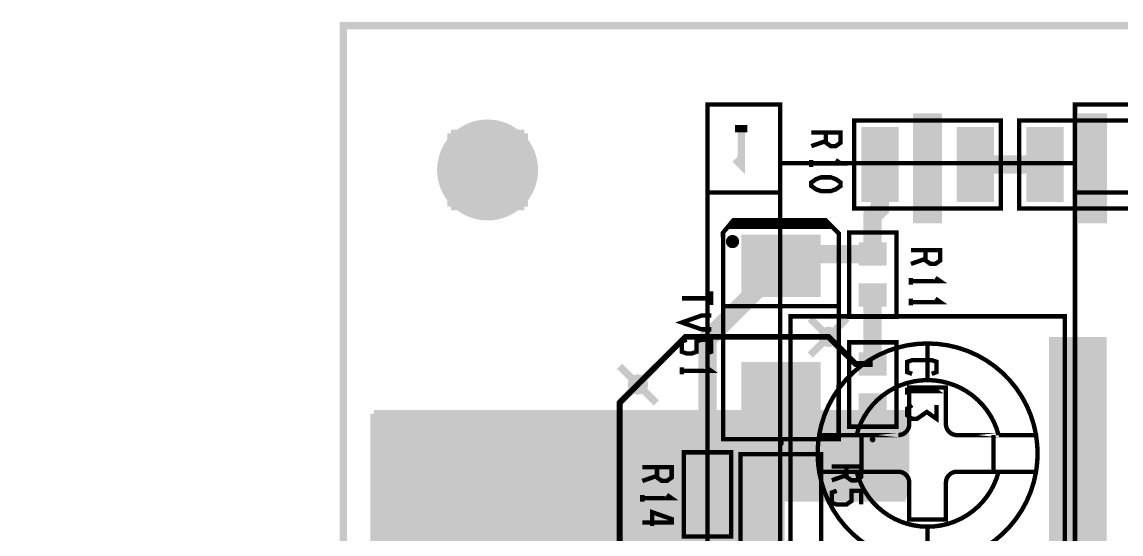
# Model space of a CAD drawing. Extents: x -18 to 155, y -91 to 215.
# Drawn here: x -16.13 to 21.94, y 197.38 to 215.13 of the extents above; entities that cross this region are included whole.
import ezdxf

# ---------------------------------------------------------------- set-up
doc = ezdxf.new("R2010")
doc.units = 0
doc.header["$MEASUREMENT"] = 0
doc.layers.get('0').update_dxf_attribs({"linetype": 'CONTINUOUS'})
for name, color, linetype in [('25-334-0_BOT', 7, 'CONTINUOUS'), ('25-334-0_DRD', 7, 'CONTINUOUS'), ('25-334-0_DRL', 2, 'CONTINUOUS'), ('25-334-0_IN1', 4, 'CONTINUOUS'), ('25-334-0_IN2', 3, 'CONTINUOUS'), ('25-334-0_SMB', 5, 'CONTINUOUS'), ('25-334-0_SMT', 10, 'CONTINUOUS'), ('25-334-0_SPT', 14, 'CONTINUOUS'), ('25-334-0_SSB', 9, 'CONTINUOUS'), ('25-334-0_SST', 12, 'CONTINUOUS'), ('25-334-0_TOP', 11, 'CONTINUOUS'), ('THRUHOLE_NPT', 8, 'CONTINUOUS'), ('THRUHOLE_TAP', 15, 'CONTINUOUS')]:
    doc.layers.add(name, color=color, linetype=linetype)

# ---------------------------------------------------------------- blocks, each defined once
blk = doc.blocks.new('ROUND_1')
at = {"const_width": 1.75006}
blk.add_lwpolyline([(-0.87503, 0, 1), (0.87503, 0, 1)], format="xyb", close=True, dxfattribs=at)
blk = doc.blocks.new('ROUND_67')
at = {"const_width": 0.35052}
blk.add_lwpolyline([(-0.17526, 0, 1), (0.17526, 0, 1)], format="xyb", close=True, dxfattribs=at)
blk = doc.blocks.new('ROUND_88')
at = {"const_width": 0.10033}
blk.add_lwpolyline([(-0.050164, 0, 1), (0.050164, 0, 1)], format="xyb", close=True, dxfattribs=at)
blk = doc.blocks.new('ROUND_89')
at = {"const_width": 0.10033}
blk.add_lwpolyline([(-0.050164, 0, 1), (0.050164, 0, 1)], format="xyb", close=True, dxfattribs=at)
blk = doc.blocks.new('ROUND_72')
at = {"const_width": 0.35052}
blk.add_lwpolyline([(-0.17526, 0, 1), (0.17526, 0, 1)], format="xyb", close=True, dxfattribs=at)
blk = doc.blocks.new('RECTANGLE_5')
blk.add_solid([(0.4826, 0.4064), (0.4826, -0.4064), (-0.4826, 0.4064), (-0.4826, -0.4064)])
blk = doc.blocks.new('RECTANGLE_10')
blk.add_solid([(0.9017, 0.508), (0.9017, -0.508), (-0.9017, 0.508), (-0.9017, -0.508)])
blk = doc.blocks.new('RECTANGLE_44')
blk.add_solid([(0.6477, 1.30048), (0.6477, -1.30048), (-0.6477, 1.30048), (-0.6477, -1.30048)])
blk = doc.blocks.new('RECTANGLE_47')
blk.add_solid([(1.3716, 1.0795), (1.3716, -1.0795), (-1.3716, 1.0795), (-1.3716, -1.0795)])
blk = doc.blocks.new('ROUND_77')
at = {"const_width": 0.10033}
blk.add_lwpolyline([(-0.050164, 0, 1), (0.050164, 0, 1)], format="xyb", close=True, dxfattribs=at)

msp = doc.modelspace()

# ---------------------------------------------------------------- linework, layer by layer
at = {"layer": '25-334-0_BOT', "const_width": 0.2032}
msp.add_lwpolyline([(5.207, 202.565), (6.858, 204.216), (11.811, 204.216)], dxfattribs=at)
at = {"layer": '25-334-0_DRD', "const_width": 0.254}
for points in [[(-15.99946, -4.99872), (155.00096, -4.99872), (155.00096, 215.00084), (-4.99872, 215.00084), (-4.99872, 189.35954), (-15.99946, 189.35954), (-15.99946, -4.99872)], [(-1.27, 211.26958), (-1.27, 208.72958)], [(1.27, 211.26958), (-1.27, 211.26958)], [(1.27, 211.26958), (-1.27, 208.72958)], [(1.27, 208.72958), (-1.27, 211.26958)], [(1.27, 208.72958), (1.27, 211.26958)], [(-1.27, 208.72958), (1.27, 208.72958)], [(12.446, 204.851), (11.176, 203.581)], [(12.446, 203.581), (11.176, 204.851)], [(5.842, 203.2), (4.572, 201.93)], [(5.842, 201.93), (4.572, 203.2)], [(13.97, 201.295), (12.7, 200.025)], [(13.97, 200.025), (12.7, 201.295)], [(13.97, 201.295), (12.7, 200.025)], [(13.97, 200.025), (12.7, 201.295)], [(10.795, 201.168), (9.525, 199.898)], [(10.795, 199.898), (9.525, 201.168)]]:
    msp.add_lwpolyline(points, dxfattribs=at)
at = {"layer": '25-334-0_DRL'}
for points, const_width in [([(-15.99946, -4.99872), (155.00096, -4.99872), (155.00096, 215.00084), (-4.99872, 215.00084), (-4.99872, 189.35954), (-15.99946, 189.35954), (-15.99946, -4.99872)], 0.254), ([(15.24, 208.153), (15.24, 211.963)], 1.00076), ([(20.955, 208.153), (20.955, 211.963)], 1.00076), ([(20.447, 204.216), (20.447, 189.738), (24.765, 185.42)], 1.99898)]:
    msp.add_lwpolyline(points, dxfattribs=dict(at, const_width=const_width))
at = {"layer": '25-334-0_IN1', "const_width": 0.254}
for points in [[(-3.937, 201.549), (-3.937, 48.26)], [(14.478, 201.549), (-3.937, 201.549)], [(14.478, 201.422), (-3.937, 201.422)], [(-3.7084, 201.549), (-3.7084, 48.26)], [(-3.4798, 201.549), (-3.4798, 48.26)], [(-3.2512, 201.549), (-3.2512, 48.26)], [(-3.0226, 201.549), (-3.0226, 48.26)], [(-2.794, 201.549), (-2.794, 48.26)], [(-2.5654, 201.549), (-2.5654, 48.26)], [(-2.3368, 201.549), (-2.3368, 48.26)], [(-2.1082, 201.549), (-2.1082, 48.26)], [(-1.8796, 201.549), (-1.8796, 48.26)], [(-1.651, 201.549), (-1.651, 48.26)], [(-1.4224, 201.549), (-1.4224, 48.26)], [(-1.1938, 201.549), (-1.1938, 48.26)], [(-0.9652, 201.549), (-0.9652, 48.26)], [(-0.7366, 201.549), (-0.7366, 48.26)], [(-0.508, 201.549), (-0.508, 48.26)], [(-0.2794, 201.549), (-0.2794, 48.26)], [(-0.0508, 201.549), (-0.0508, 48.26)], [(0.1778, 201.549), (0.1778, 48.26)], [(0.4064, 201.549), (0.4064, 48.26)], [(0.635, 201.549), (0.635, 48.26)], [(0.8636, 201.549), (0.8636, 48.26)], [(1.0922, 201.549), (1.0922, 48.26)], [(1.3208, 201.549), (1.3208, 48.26)], [(1.5494, 201.549), (1.5494, 48.26)], [(1.778, 201.549), (1.778, 48.26)], [(2.0066, 201.549), (2.0066, 48.26)], [(2.2352, 201.549), (2.2352, 48.26)], [(2.4638, 201.549), (2.4638, 48.26)], [(2.6924, 201.549), (2.6924, 48.26)], [(2.921, 201.549), (2.921, 48.26)], [(3.1496, 201.549), (3.1496, 48.26)], [(3.3782, 201.549), (3.3782, 48.26)], [(3.6068, 201.549), (3.6068, 48.26)], [(3.8354, 201.549), (3.8354, 48.26)], [(4.064, 201.549), (4.064, 48.26)], [(4.2926, 201.549), (4.2926, 48.26)], [(4.5212, 201.549), (4.5212, 48.26)], [(4.7498, 201.549), (4.7498, 48.26)], [(4.9784, 201.549), (4.9784, 48.26)], [(5.207, 201.549), (5.207, 48.26)], [(5.4356, 201.549), (5.4356, 48.26)], [(5.6642, 201.549), (5.6642, 137.287)], [(5.8928, 201.549), (5.8928, 137.287)], [(6.1214, 201.549), (6.1214, 137.287)], [(6.35, 201.549), (6.35, 175.006)], [(6.5786, 201.549), (6.5786, 175.006)], [(6.8072, 201.549), (6.8072, 175.006)], [(7.0358, 201.549), (7.0358, 175.006)], [(7.2644, 201.549), (7.2644, 175.006)], [(7.493, 201.549), (7.493, 175.006)], [(7.7216, 201.549), (7.7216, 175.006)], [(7.9502, 201.549), (7.9502, 175.006)], [(8.1788, 201.549), (8.1788, 175.006)], [(8.4074, 201.549), (8.4074, 175.006)], [(8.636, 201.549), (8.636, 175.006)], [(8.8646, 201.549), (8.8646, 175.006)], [(9.0932, 201.549), (9.0932, 175.006)], [(9.3218, 201.549), (9.3218, 175.006)], [(9.5504, 201.549), (9.5504, 175.006)], [(9.779, 201.549), (9.779, 175.006)], [(10.0076, 201.549), (10.0076, 175.006)], [(10.2362, 201.549), (10.2362, 198.628)], [(10.4648, 201.549), (10.4648, 198.628)], [(10.6934, 201.549), (10.6934, 198.628)], [(10.922, 201.549), (10.922, 198.628)], [(11.1506, 201.549), (11.1506, 198.628)], [(11.3792, 201.549), (11.3792, 198.628)], [(11.6078, 201.549), (11.6078, 198.628)], [(11.8364, 201.549), (11.8364, 198.628)], [(12.065, 201.549), (12.065, 198.628)], [(12.2936, 201.549), (12.2936, 198.628)], [(12.5222, 201.549), (12.5222, 198.628)], [(12.7508, 201.549), (12.7508, 198.628)], [(12.9794, 201.549), (12.9794, 198.628)], [(13.208, 201.549), (13.208, 198.628)], [(13.4366, 201.549), (13.4366, 198.628)], [(13.6652, 201.549), (13.6652, 198.628)], [(13.8938, 201.549), (13.8938, 198.628)], [(14.1224, 201.549), (14.1224, 198.628)], [(14.351, 201.549), (14.351, 198.628)], [(14.478, 201.549), (14.478, 198.628)], [(14.478, 201.1934), (-3.937, 201.1934)], [(14.478, 200.9648), (-3.937, 200.9648)], [(14.478, 200.7362), (-3.937, 200.7362)], [(14.478, 200.5076), (-3.937, 200.5076)], [(14.478, 200.279), (-3.937, 200.279)], [(14.478, 200.0504), (-3.937, 200.0504)], [(14.478, 199.8218), (-3.937, 199.8218)], [(14.478, 199.5932), (-3.937, 199.5932)], [(14.478, 199.3646), (-3.937, 199.3646)], [(14.478, 199.136), (-3.937, 199.136)], [(14.478, 198.9074), (-3.937, 198.9074)], [(14.478, 198.6788), (-3.937, 198.6788)], [(14.478, 198.628), (10.16, 198.628), (10.16, 177.419)], [(10.16, 198.4502), (-3.937, 198.4502)], [(10.16, 198.2216), (-3.937, 198.2216)], [(10.16, 197.993), (-3.937, 197.993)], [(10.16, 197.7644), (-3.937, 197.7644)], [(10.16, 197.5358), (-3.937, 197.5358)], [(10.16, 197.3072), (-3.937, 197.3072)]]:
    msp.add_lwpolyline(points, dxfattribs=at)
at = {"layer": '25-334-0_SSB'}
for points, const_width in [([(35.56, 209.2198), (33.0454, 209.2198), (33.0454, 212.2678), (35.56, 212.2678), (35.56, 209.2198), (35.56, 190.6778), (7.62, 190.6778), (7.62, 209.2198), (10.1346, 209.2198), (10.1346, 212.2678), (7.62, 212.2678), (7.62, 209.2198)], 0.1524), ([(10.1346, 209.2198), (10.1346, 192.7098), (20.3454, 192.7098), (20.3454, 209.2198), (22.8346, 209.2198), (22.8346, 212.2678), (20.3454, 212.2678), (20.3454, 209.2198)], 0.1524), ([(8.99668, 211.43468), (8.5725, 211.43468)], 0.254), ([(8.78332, 211.43468), (8.78332, 210.16468), (8.5725, 210.3755)], 0.254), ([(10.1346, 210.2358), (20.3454, 210.2358)], 0.1524), ([(10.4902, 204.9272), (19.9898, 204.9272), (19.9898, 195.4276), (10.4902, 195.4276), (10.4902, 204.9272)], 0.1524), ([(15.24, 202.7174), (15.24, 203.9874)], 0.1524), ([(15.875, 201.1934), (15.875, 202.4634), (14.605, 202.4634), (14.605, 201.1934)], 0.1524), ([(11.48588, 200.8124), (12.78128, 200.8124)], 0.1524), ([(14.224, 200.8124), (12.78128, 200.8124), (14.224, 200.8124)], 0.1524), ([(12.954, 200.8124), (12.954, 199.5424)], 0.1524), ([(17.69872, 200.8124), (16.256, 200.8124), (17.69872, 200.8124)], 0.1524), ([(17.526, 199.5424), (17.526, 200.8124)], 0.1524), ([(17.69872, 200.8124), (18.99412, 200.8124)], 0.1524), ([(12.78128, 199.5424), (11.48588, 199.5424)], 0.1524), ([(12.78128, 199.5424), (14.224, 199.5424)], 0.1524), ([(16.256, 199.5424), (17.69872, 199.5424)], 0.1524), ([(18.99412, 199.5424), (17.69872, 199.5424)], 0.1524), ([(14.605, 199.1614), (14.605, 197.8914), (15.875, 197.8914), (15.875, 199.1614)], 0.1524), ([(15.24, 197.6374), (15.24, 196.3674)], 0.1524)]:
    msp.add_lwpolyline(points, dxfattribs=dict(at, const_width=const_width))
at = {"layer": '25-334-0_SSB', "const_width": 0.1524}
for points in [[(15.24, 203.9874, 0.3659768), (11.48334, 200.8124)], [(18.99666, 200.8124, 0.3659767), (15.24, 203.9874)], [(15.24, 202.7174, 0.3419817), (12.78128, 200.8124)], [(17.69872, 200.8124, 0.3419815), (15.24, 202.7174)], [(14.224, 200.8124, 0.4142136), (14.605, 201.1934)], [(15.875, 201.1934, 0.4142136), (16.256, 200.8124)], [(11.48588, 200.8124, 0.0419149), (11.43256, 200.1774)], [(19.04746, 200.1774, 0.0419149), (18.99413, 200.8124)], [(11.43254, 200.1774, 0.041915), (11.48586, 199.5424)], [(18.99412, 199.5424, 0.0419149), (19.04744, 200.1774)], [(11.48334, 199.5424, 0.3659767), (15.24, 196.3674)], [(12.78128, 199.5424, 0.3419815), (15.24, 197.6374)], [(14.605, 199.1614, 0.4142136), (14.224, 199.5424)], [(15.24, 197.6374, 0.3419817), (17.69872, 199.5424)], [(15.24, 196.3674, 0.3659768), (18.99666, 199.5424)], [(16.256, 199.5424, 0.4142136), (15.875, 199.1614)]]:
    msp.add_lwpolyline(points, format="xyb", dxfattribs=at)
at = {"layer": '25-334-0_SST', "const_width": 0.1524}
for points in [[(17.78, 209.042), (17.78, 211.709), (12.7, 211.709), (12.7, 208.661), (17.78, 208.661), (17.78, 209.042)], [(23.495, 209.042), (23.495, 211.709), (18.415, 211.709), (18.415, 208.661), (23.495, 208.661), (23.495, 209.042)], [(11.71956, 211.30006), (11.71956, 210.94446), (11.8872, 210.82508), (12.05738, 210.82508), (12.22756, 210.94446), (12.22756, 211.30006), (11.21156, 211.30006)], [(11.71956, 211.00288), (11.21156, 210.82508)], [(11.21156, 210.10626), (11.21156, 210.34248)], [(11.21156, 210.22564), (12.22756, 210.22564), (12.05738, 210.34248)], [(11.21156, 209.56524), (11.3792, 209.68208), (11.54938, 209.74304), (11.8872, 209.74304), (12.05738, 209.68208), (12.22756, 209.56524), (12.22756, 209.44586), (12.05738, 209.32648), (11.8872, 209.26806), (11.54938, 209.26806), (11.3792, 209.32648), (11.21156, 209.44586), (11.21156, 209.56524)], [(8.16356, 206.66456), (8.16102, 202.311), (8.16102, 200.6727), (12.15898, 200.6727), (12.1666, 207.7974), (11.7094, 208.2546), (8.509, 208.2546), (8.1534, 207.8228), (8.16356, 206.66456)], [(11.7094, 208.2038), (8.509, 208.2038), (8.382, 208.0514), (8.3058, 208.0006), (8.255, 207.9498)], [(8.49376, 208.18602), (8.49376, 208.026)], [(11.72464, 208.18856), (8.4963, 208.18856)], [(8.63092, 208.2038), (8.63092, 208.026)], [(8.76808, 208.2038), (8.76808, 208.026)], [(8.90524, 208.2038), (8.90524, 208.026)], [(9.0424, 208.2038), (9.0424, 208.026)], [(9.17956, 208.2038), (9.17956, 208.026)], [(9.31672, 208.2038), (9.31672, 208.026)], [(9.45388, 208.2038), (9.45388, 208.026)], [(9.59104, 208.2038), (9.59104, 208.026)], [(9.7282, 208.2038), (9.7282, 208.026)], [(9.86536, 208.2038), (9.86536, 208.026)], [(10.00252, 208.2038), (10.00252, 208.026)], [(10.13968, 208.2038), (10.13968, 208.026)], [(10.27684, 208.2038), (10.27684, 208.026)], [(10.414, 208.2038), (10.414, 208.026)], [(10.55116, 208.2038), (10.55116, 208.026)], [(10.68832, 208.2038), (10.68832, 208.026)], [(10.82548, 208.2038), (10.82548, 208.026)], [(10.96264, 208.2038), (10.96264, 208.026)], [(11.0998, 208.2038), (11.0998, 208.026)], [(11.23696, 208.2038), (11.23696, 208.026)], [(11.37412, 208.2038), (11.37412, 208.026)], [(11.51128, 208.2038), (11.51128, 208.026)], [(11.64844, 208.2038), (11.64844, 208.026)], [(11.7094, 208.2038), (11.8872, 208.026)], [(8.3566, 208.0514), (8.255, 207.9498)], [(8.3566, 208.0514), (8.382, 208.026)], [(11.8618, 208.0514), (8.382, 208.0514)], [(11.8872, 208.026), (8.382, 208.026)], [(11.7856, 208.1276), (11.7856, 208.026)], [(14.1605, 204.9145), (14.1605, 207.8355), (12.5222, 207.8355), (12.5222, 204.9145), (14.1605, 204.9145)], [(8.62584, 207.4672), (8.33882, 207.4672)], [(8.60806, 207.60436), (8.3566, 207.60436)], [(8.4328, 207.66024), (8.4328, 207.37322)], [(8.56996, 207.64246), (8.56996, 207.391)], [(15.17142, 207.21828), (15.17142, 206.86268), (15.33906, 206.7433), (15.50924, 206.7433), (15.67942, 206.86268), (15.67942, 207.21828), (14.66342, 207.21828)], [(15.17142, 206.9211), (14.66342, 206.7433)], [(14.66342, 206.02448), (14.66342, 206.2607)], [(14.66342, 206.14386), (15.67942, 206.14386), (15.50924, 206.2607)], [(6.72846, 205.55204), (7.74446, 205.55204)], [(7.74446, 205.31582), (7.74446, 205.7908)], [(14.66342, 205.30566), (14.66342, 205.54188)], [(14.66342, 205.4225), (15.67942, 205.4225), (15.50924, 205.54188)], [(8.2042, 205.2828), (12.1412, 205.2828)], [(7.74446, 204.47762), (7.40664, 204.47762), (6.72846, 204.71384), (7.40664, 204.9526), (7.74446, 204.9526)], [(7.57428, 203.63942), (7.74446, 203.69784), (7.74446, 204.05344), (7.57428, 204.1144), (7.40664, 204.1144), (7.23646, 204.05344), (7.23646, 203.69784), (7.06628, 203.63942), (6.89864, 203.63942), (6.72846, 203.69784), (6.72846, 204.05344), (6.89864, 204.1144)], [(14.1605, 201.1045), (14.1605, 204.0255), (12.5222, 204.0255), (12.5222, 201.1045), (14.1605, 201.1045)], [(14.70406, 202.9333), (14.53642, 202.99426), (14.53642, 203.34986), (14.70406, 203.40828), (15.38224, 203.40828), (15.55242, 203.34986), (15.55242, 202.99426), (15.38224, 202.9333)], [(6.72846, 202.9206), (6.72846, 203.15682)], [(6.72846, 203.03744), (7.74446, 203.03744), (7.57428, 203.15682)], [(14.53642, 202.21448), (14.53642, 202.4507)], [(14.53642, 202.33386), (15.55242, 202.33386), (15.38224, 202.4507)], [(14.70406, 201.85126), (14.53642, 201.73188), (14.53642, 201.49566), (14.70406, 201.37628), (14.87424, 201.37628), (15.21206, 201.6125), (15.55242, 201.37628), (15.55242, 201.85126)], [(6.7945, 200.2155), (6.7945, 197.2945), (8.4328, 197.2945), (8.4328, 200.2155), (6.7945, 200.2155)], [(11.557, 194.818), (8.763, 194.818), (8.763, 200.152), (11.557, 200.152), (11.557, 194.818)], [(5.8674, 199.69734), (5.8674, 199.34174), (6.03758, 199.22236), (6.20776, 199.22236), (6.3754, 199.34174), (6.3754, 199.69734), (5.3594, 199.69734)], [(5.8674, 199.40016), (5.3594, 199.22236)], [(12.43076, 199.7202), (12.43076, 199.3646), (12.60094, 199.24522), (12.77112, 199.24522), (12.93876, 199.3646), (12.93876, 199.7202), (11.92276, 199.7202)], [(12.43076, 199.42302), (11.92276, 199.24522)], [(5.3594, 198.50354), (5.3594, 198.73976)], [(5.3594, 198.62292), (6.3754, 198.62292), (6.20776, 198.73976)], [(12.09294, 198.882), (11.92276, 198.82104), (11.92276, 198.46544), (12.09294, 198.40702), (12.43076, 198.40702), (12.60094, 198.5264), (12.60094, 198.882), (12.93876, 198.882), (12.93876, 198.40702)], [(5.69976, 197.66534), (5.69976, 198.14032), (6.3754, 197.90156), (6.3754, 197.78472), (5.3594, 197.78472)]]:
    msp.add_lwpolyline(points, dxfattribs=at)
for points in [[(8.4836, 207.6704, 0.4142136), (8.3312, 207.518)], [(8.3312, 207.518, 0.4142136), (8.4836, 207.3656)], [(8.636, 207.518, 0.4142136), (8.4836, 207.6704)], [(8.4836, 207.3656, 0.4142136), (8.636, 207.518)]]:
    msp.add_lwpolyline(points, format="xyb", dxfattribs=at)
at = {"layer": '25-334-0_TOP'}
for points, const_width in [([(13.335, 207.0862), (13.335, 208.407), (13.589, 208.661), (13.589, 210.185)], 0.635), ([(19.304, 210.185), (16.891, 210.185)], 0.635), ([(13.335, 207.0862), (10.5664, 207.0862), (10.16, 206.6798)], 0.635), ([(10.16, 206.6798), (7.62, 204.1398), (7.62, 199.4662)], 0.635), ([(13.335, 205.6638), (13.335, 203.2762)], 0.635), ([(11.811, 204.216), (12.7508, 203.2762), (13.335, 203.2762)], 0.2032), ([(62.81674, 142.41272), (62.81674, 163.62172), (60.579, 165.862), (52.959, 165.862), (50.292, 168.529), (50.292, 169.799), (37.973, 182.118), (12.065, 182.118), (4.572, 189.611), (4.572, 201.93), (5.207, 202.565)], 0.2032), ([(10.16, 202.2602), (10.16, 200.533), (10.16, 199.1614)], 0.3048), ([(13.335, 200.66), (13.335, 201.8538)], 0.3048), ([(13.335, 200.66), (13.335, 201.8538)], 0.3048), ([(10.16, 199.1614), (10.16, 200.533)], 0.3048), ([(10.16, 195.8086), (7.8994, 195.8086), (7.62, 196.088), (7.62, 198.0438)], 0.635)]:
    msp.add_lwpolyline(points, dxfattribs=dict(at, const_width=const_width))

# ---------------------------------------------------------------- block references
at = {"layer": '25-334-0_BOT'}
for name, p in [('ROUND_1', (0, 209.99958)), ('ROUND_67', (11.811, 204.216)), ('ROUND_67', (5.207, 202.565)), ('ROUND_67', (13.335, 200.66)), ('ROUND_67', (10.16, 200.533))]:
    msp.add_blockref(name, p, dxfattribs=at)
at = {"layer": '25-334-0_DRL'}
for name, p in [('ROUND_1', (0, 209.99958)), ('ROUND_88', (11.811, 204.216)), ('ROUND_88', (5.207, 202.565)), ('ROUND_89', (10.16, 200.533)), ('ROUND_89', (13.335, 200.66))]:
    msp.add_blockref(name, p, dxfattribs=at)
at = {"layer": '25-334-0_IN1'}
for name, p in [('ROUND_1', (0, 209.99958)), ('ROUND_67', (11.811, 204.216)), ('ROUND_67', (5.207, 202.565)), ('ROUND_67', (13.335, 200.66)), ('ROUND_67', (10.16, 200.533))]:
    msp.add_blockref(name, p, dxfattribs=at)
at = {"layer": '25-334-0_IN2'}
for name, p in [('ROUND_1', (0, 209.99958)), ('ROUND_72', (11.811, 204.216)), ('ROUND_72', (5.207, 202.565)), ('ROUND_72', (13.335, 200.66)), ('ROUND_67', (10.16, 200.533))]:
    msp.add_blockref(name, p, dxfattribs=at)
at = {"layer": '25-334-0_SMB'}
msp.add_blockref('ROUND_1', (0, 209.99958), dxfattribs=at)
at = {"layer": '25-334-0_SMT'}
for name, p in [('ROUND_1', (0, 209.99958)), ('RECTANGLE_44', (13.589, 210.185)), ('RECTANGLE_44', (16.891, 210.185)), ('RECTANGLE_44', (19.304, 210.185)), ('RECTANGLE_47', (10.16, 206.6798)), ('RECTANGLE_5', (13.335, 207.0862)), ('RECTANGLE_5', (13.335, 205.6638)), ('RECTANGLE_5', (13.335, 203.2762)), ('RECTANGLE_47', (10.16, 202.2602)), ('RECTANGLE_5', (13.335, 201.8538)), ('RECTANGLE_5', (7.62, 199.4662)), ('RECTANGLE_10', (10.16, 199.1614)), ('RECTANGLE_5', (7.62, 198.0438))]:
    msp.add_blockref(name, p, dxfattribs=at)
at = {"layer": '25-334-0_SPT'}
for name, p in [('RECTANGLE_44', (13.589, 210.185)), ('RECTANGLE_44', (16.891, 210.185)), ('RECTANGLE_44', (19.304, 210.185)), ('RECTANGLE_47', (10.16, 206.6798)), ('RECTANGLE_5', (13.335, 207.0862)), ('RECTANGLE_5', (13.335, 205.6638)), ('RECTANGLE_5', (13.335, 203.2762)), ('RECTANGLE_47', (10.16, 202.2602)), ('RECTANGLE_5', (13.335, 201.8538)), ('RECTANGLE_5', (7.62, 199.4662)), ('RECTANGLE_10', (10.16, 199.1614)), ('RECTANGLE_5', (7.62, 198.0438))]:
    msp.add_blockref(name, p, dxfattribs=at)
at = {"layer": '25-334-0_TOP'}
for name, p in [('ROUND_1', (0, 209.99958)), ('RECTANGLE_44', (13.589, 210.185)), ('RECTANGLE_44', (16.891, 210.185)), ('RECTANGLE_44', (19.304, 210.185)), ('RECTANGLE_47', (10.16, 206.6798)), ('RECTANGLE_5', (13.335, 207.0862)), ('RECTANGLE_5', (13.335, 205.6638)), ('ROUND_67', (11.811, 204.216)), ('RECTANGLE_5', (13.335, 203.2762)), ('RECTANGLE_47', (10.16, 202.2602)), ('ROUND_67', (5.207, 202.565)), ('RECTANGLE_5', (13.335, 201.8538)), ('ROUND_67', (13.335, 200.66)), ('ROUND_67', (10.16, 200.533)), ('RECTANGLE_5', (7.62, 199.4662)), ('RECTANGLE_10', (10.16, 199.1614)), ('RECTANGLE_5', (7.62, 198.0438))]:
    msp.add_blockref(name, p, dxfattribs=at)
at = {"layer": 'THRUHOLE_NPT'}
msp.add_blockref('ROUND_1', (0, 209.99958), dxfattribs=at)
at = {"layer": 'THRUHOLE_TAP'}
for p in [(11.811, 204.216), (5.207, 202.565), (10.16, 200.533), (13.335, 200.66)]:
    msp.add_blockref('ROUND_77', p, dxfattribs=at)

doc.saveas('drawing.dxf')
